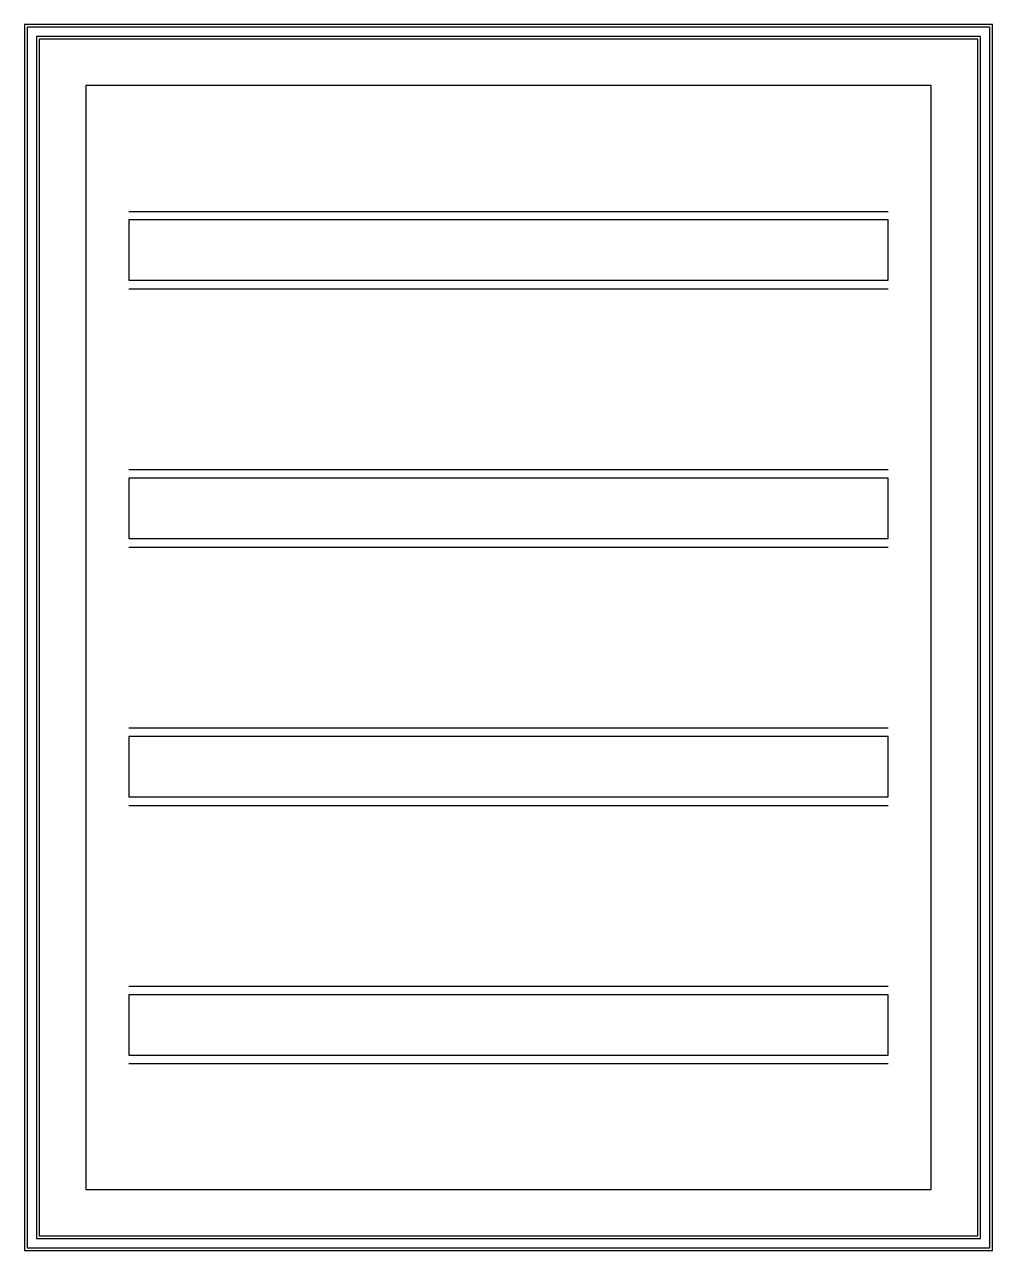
# Model space of a CAD drawing. Header units: millimetres. Extents: x 0 to 562, y 0 to 712.
import ezdxf

# ---------------------------------------------------------------- set-up
doc = ezdxf.new("R2010")
doc.units = ezdxf.units.MM
for name, color, linetype in [('GABINETE', 7, 'Continuous'), ('PLACA', 8, 'Continuous'), ('RIELES', 3, 'Continuous')]:
    doc.layers.add(name, color=color, linetype=linetype)

msp = doc.modelspace()

# ---------------------------------------------------------------- linework, layer by layer
at = {"layer": 'GABINETE'}
for points in [[(0, 0), (562, 0), (562, 712), (0, 712)], [(1.6, 1.6), (560.4, 1.6), (560.4, 710.4), (1.6, 710.4)], [(6.9, 6.9), (555.1, 6.9), (555.1, 705.1), (6.9, 705.1)], [(8.5, 8.5), (553.5, 8.5), (553.5, 703.5), (8.5, 703.5)]]:
    msp.add_lwpolyline(points, close=True, dxfattribs=at)
at = {"layer": 'PLACA'}
msp.add_lwpolyline([(35.5, 35.5), (526.5, 35.5), (526.5, 676.5), (35.5, 676.5)], close=True, dxfattribs=at)
at = {"layer": 'RIELES'}
for p, q in [((60.5, 603.5), (501.5, 603.5)), ((60.5, 558.5), (501.5, 558.5)), ((60.5, 453.5), (501.5, 453.5)), ((60.5, 408.5), (501.5, 408.5)), ((60.5, 303.5), (501.5, 303.5)), ((60.5, 258.5), (501.5, 258.5)), ((60.5, 153.5), (501.5, 153.5)), ((60.5, 108.5), (501.5, 108.5))]:
    msp.add_line(p, q, dxfattribs=at)
for points in [[(60.5, 563.5), (501.5, 563.5), (501.5, 598.5), (60.5, 598.5)], [(60.5, 413.5), (501.5, 413.5), (501.5, 448.5), (60.5, 448.5)], [(60.5, 263.5), (501.5, 263.5), (501.5, 298.5), (60.5, 298.5)], [(60.5, 113.5), (501.5, 113.5), (501.5, 148.5), (60.5, 148.5)]]:
    msp.add_lwpolyline(points, close=True, dxfattribs=at)

doc.saveas('drawing.dxf')
